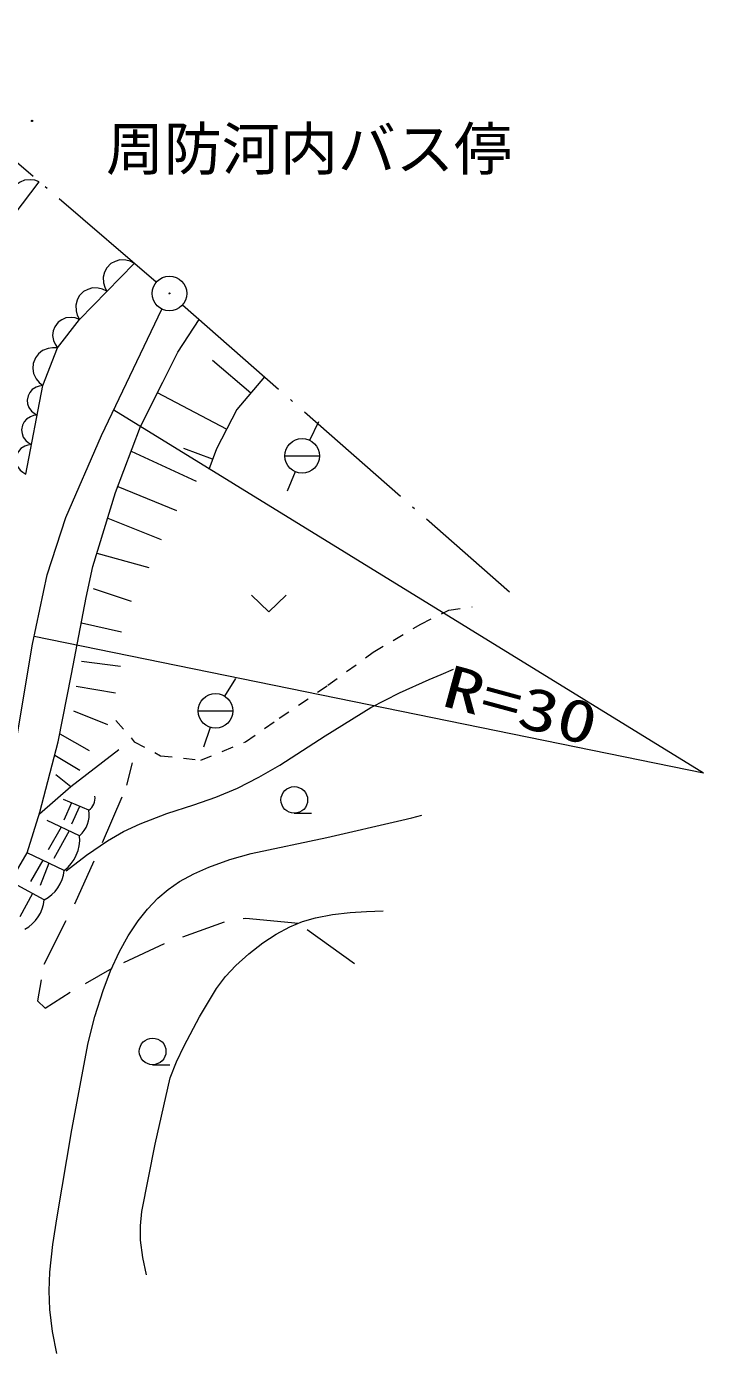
# Model space of a CAD drawing. Units: millimetres on the paper, with parts at other scales. Extents: x 40 to 680, y 20 to 380.
# Drawn here: x 527 to 556.2, y 277.2 to 334.4 of the extents above; entities that cross this region are included whole.
import ezdxf
from ezdxf.enums import TextEntityAlignment as Align

# ---------------------------------------------------------------- set-up
doc = ezdxf.new("R2010")
doc.units = ezdxf.units.MM
for name, pattern in [('USER1', [10, 7.868852, -0.983607, 0.163934, -0.983607]), ('USER3', [1, 0.5, -0.5]), ('USER4', [7.000001, 5.508197, -0.688525, 0.114754, -0.688525])]:
    doc.linetypes.add(name, pattern=pattern)
doc.layers.add('S-SUV', color=7, linetype='Continuous', lineweight=13)
doc.layers.add('S-SUV-LWCN', color=7, linetype='Continuous', lineweight=13)
doc.styles.add('ＭＳ ゴシック', font='')
doc.styles.get('ＭＳ ゴシック').set_extended_font_data('MS Gothic')

# ---------------------------------------------------------------- blocks, each defined once
blk = doc.blocks.new('BUHIN266')
at = {"color": 7, "linetype": 'Continuous', "lineweight": 13}
blk.add_lwpolyline([(0.508, 0.668), (0.316, 0.735), (0.125, 0.754), (-0.121, 0.735), (-0.313, 0.649), (-0.483, 0.53), (-0.64, 0.323), (-0.709, 0.128), (-0.741, -0.08), (-0.693, -0.322), (-0.621, -0.498), (-0.508, -0.668)], dxfattribs=at)
blk = doc.blocks.new('BUHIN269')
at = {"color": 7, "linetype": 'Continuous', "lineweight": 13}
blk.add_lwpolyline([(0.122, 0.636), (-0.034, 0.616), (-0.172, 0.564), (-0.336, 0.467), (-0.439, 0.341), (-0.515, 0.201), (-0.553, 0.004), (-0.534, -0.155), (-0.485, -0.309), (-0.368, -0.46), (-0.258, -0.557), (-0.122, -0.636)], dxfattribs=at)
blk = doc.blocks.new('BUHIN272')
at = {"color": 7, "linetype": 'Continuous', "lineweight": 13}
blk.add_lwpolyline([(0.593, 0.604), (0.41, 0.695), (0.221, 0.738), (-0.028, 0.751), (-0.231, 0.689), (-0.415, 0.592), (-0.599, 0.404), (-0.693, 0.218), (-0.751, 0.014), (-0.734, -0.234), (-0.684, -0.419), (-0.593, -0.604)], dxfattribs=at)
blk = doc.blocks.new('BUHIN324')
at = {"color": 7, "linetype": 'Continuous', "lineweight": 13}
for radius in [0.746, 0.0225]:
    blk.add_circle((0, 0), radius, dxfattribs=at)
blk = doc.blocks.new('BUHIN326')
at = {"color": 7, "linetype": 'Continuous', "lineweight": 13}
blk.add_line((0, -0.574), (0.746, -0.574), dxfattribs=at)
blk.add_circle((0, 0), 0.574, dxfattribs=at)
blk = doc.blocks.new('BUHIN331')
at = {"color": 7, "linetype": 'Continuous', "lineweight": 13}
blk.add_lwpolyline([(-0.75, 0.356), (0, -0.352), (0.75, 0.356)], dxfattribs=at)
blk = doc.blocks.new('BUHIN335')
at = {"color": 7, "linetype": 'Continuous', "lineweight": 13}
blk.add_line((-0.746, 0), (0.746, 0), dxfattribs=at)
blk.add_circle((0, 0), 0.746, dxfattribs=at)

msp = doc.modelspace()

# ---------------------------------------------------------------- linework, layer by layer
at = {"layer": 'S-SUV', "linetype": 'USER4'}
for p, q in [((532.632, 323.408), (519.789, 334.43)), ((533.765, 322.426), (547.871, 310.054))]:
    msp.add_line(p, q, dxfattribs=at)
at = {"layer": 'S-SUV'}
for p, q in [((525.554, 325.066), (527.586, 327.739)), ((529.317, 321.803), (531.688, 324.218)), ((528.373, 320.568), (529.317, 321.803)), ((533.569, 320.384), (534.487, 321.792)), ((527.743, 318.946), (528.373, 320.568)), ((532.922, 319.091), (533.569, 320.384)), ((536.711, 318.619), (535.054, 320.027)), ((537.307, 319.319), (536.116, 317.918)), ((527.012, 315.129), (527.743, 318.946)), ((531.948, 317.183), (532.922, 319.091)), ((535.671, 317.069), (532.687, 318.632)), ((530.799, 317.904), (556.235, 302.245)), ((536.116, 317.918), (535.226, 316.22)), ((530.878, 314.329), (531.948, 317.183)), ((539.255, 316.588), (539.649, 317.397)), ((531.548, 316.116), (534.349, 314.819)), ((535.065, 315.775), (533.82, 316.228)), ((535.226, 316.22), (534.903, 315.33)), ((538.632, 315.224), (538.278, 314.397)), ((529.899, 311.15), (530.878, 314.329)), ((530.978, 314.596), (533.505, 313.553)), ((530.539, 313.228), (532.842, 312.306)), ((530.075, 311.721), (532.319, 311.1)), ((529.617, 309.806), (529.899, 311.15)), ((529.907, 310.196), (531.555, 309.653)), ((528.973, 306.506), (529.617, 309.806)), ((529.403, 308.71), (531.133, 308.332)), ((527.374, 308.133), (556.235, 302.245)), ((529.405, 307.065), (531.093, 306.844)), ((528.409, 303.584), (528.973, 306.506)), ((535.591, 305.551), (536.071, 306.313)), ((529.183, 305.98), (530.872, 305.698)), ((529.063, 304.914), (530.53, 304.331)), ((528.477, 303.934), (529.746, 303.206)), ((534.954, 304.205), (534.67, 303.351)), ((527.618, 300.552), (528.409, 303.584)), ((528.258, 303.005), (529.344, 302.362)), ((528.943, 301.661), (531.016, 303.255)), ((528.306, 302.179), (528.943, 301.661)), ((531.594, 302.677), (531.355, 301.72)), ((527.596, 300.481), (528.943, 301.661)), ((529.73, 300.633), (528.636, 301.095)), ((531.155, 301.202), (530.298, 299.229)), ((527.067, 298.801), (527.618, 300.552)), ((528.984, 300.948), (528.645, 300.206)), ((529.331, 300.801), (528.975, 300.035)), ((529.329, 299.531), (527.923, 300.192)), ((528.526, 299.908), (527.972, 298.922)), ((528.882, 299.741), (528.217, 298.556)), ((526.089, 297.108), (527.067, 298.801)), ((528.668, 298.028), (527.067, 298.801)), ((527.738, 298.477), (527.214, 297.553)), ((528.003, 298.349), (527.63, 297.382)), ((529.942, 298.44), (529.103, 296.579)), ((527.806, 296.766), (526.639, 297.398)), ((527.294, 297.043), (526.754, 296.037)), ((528.736, 295.857), (527.788, 293.987)), ((536.386, 295.961), (536.496, 295.98)), ((536.496, 295.98), (538.763, 295.766)), ((533.774, 295.168), (535.579, 295.821)), ((539.137, 295.497), (541.179, 294.027)), ((531.24, 294.064), (532.989, 294.884)), ((529.582, 293.168), (530.737, 293.828)), ((527.67, 293.325), (527.509, 292.413)), ((527.509, 292.413), (527.847, 292.094)), ((527.847, 292.094), (528.923, 292.792))]:
    msp.add_line(p, q, dxfattribs=at)
at = {"layer": 'S-SUV', "linetype": 'USER1'}
for p, q in [((530.269, 316.799), (532.877, 322.244)), ((528.74, 313.262), (530.269, 316.799)), ((527.931, 310.787), (528.74, 313.262)), ((527.301, 307.789), (527.931, 310.787)), ((526.102, 300.654), (527.301, 307.789))]:
    msp.add_line(p, q, dxfattribs=at)
at = {"layer": 'S-SUV', "linetype": 'USER3'}
for p, q in [((544.045, 308.657), (545.252, 309.261)), ((545.252, 309.261), (546.266, 309.406)), ((541.993, 307.45), (544.045, 308.657)), ((540.038, 306.026), (541.993, 307.45)), ((537.938, 304.602), (540.038, 306.026)), ((530.89, 304.506), (531.686, 303.588)), ((536.49, 303.588), (537.938, 304.602)), ((531.686, 303.588), (532.821, 302.985)), ((534.559, 302.792), (536.49, 303.588)), ((532.821, 302.985), (534.559, 302.792))]:
    msp.add_line(p, q, dxfattribs=at)
at = {"layer": 'S-SUV'}
for points in [[(529.317, 321.803), (529.14, 321.865), (528.963, 321.883), (528.735, 321.867), (528.557, 321.787), (528.4, 321.678), (528.253, 321.486), (528.189, 321.306), (528.159, 321.113), (528.203, 320.889), (528.269, 320.726), (528.373, 320.568)], [(528.373, 320.568), (528.163, 320.58), (527.967, 320.544), (527.727, 320.455), (527.56, 320.314), (527.426, 320.147), (527.328, 319.896), (527.315, 319.681), (527.343, 319.465), (527.46, 319.238), (527.582, 319.083), (527.743, 318.946)]]:
    msp.add_lwpolyline(points, dxfattribs=at)
for radius in [0.0312, 0.025, 0.0187, 0.0125, 0.0062]:
    msp.add_circle((527.279, 330.363), radius, dxfattribs=at)
for centre, radius, start, end in [((529.297, 301.178), 0.696, 308.4988, 4.6438), ((528.496, 300.458), 1.246, 311.9444, 8.0894), ((527.59, 299.399), 1.744, 308.178, 4.323), ((527.054, 298.205), 1.624, 297.6124, 353.7574), ((526.202, 296.924), 1.612, 298.2374, 354.3824)]:
    msp.add_arc(centre, radius, start, end, dxfattribs=at)
at = {"layer": 'S-SUV-LWCN'}
for points in [[(528.753, 298.021), (529.623, 298.695), (530.526, 299.317), (531.22, 299.71), (531.944, 300.051), (533.086, 300.489), (534.254, 300.873), (535.205, 301.204), (536.134, 301.591), (537.062, 302.058), (537.964, 302.578), (539.918, 303.849), (541.895, 305.064), (543.132, 305.69), (544.408, 306.268), (544.924, 306.491), (545.449, 306.716)], [(528.343, 277.207), (528.161, 278.151), (528.039, 279.098), (528.012, 279.902), (528.045, 280.718), (528.175, 281.905), (528.366, 283.101), (528.999, 286.856), (529.691, 290.602), (529.986, 291.734), (530.341, 292.859), (530.668, 293.708), (531.055, 294.546), (531.427, 295.218), (531.855, 295.869), (532.255, 296.373), (532.697, 296.835), (533.146, 297.214), (533.639, 297.553), (534.253, 297.892), (534.908, 298.185), (535.804, 298.505), (536.722, 298.769), (539.985, 299.456), (543.231, 300.2), (543.657, 300.308), (544.092, 300.42)], [(532.22, 280.601), (532.06, 281.344), (531.959, 282.098), (531.955, 282.708), (532.012, 283.329), (532.594, 286.231), (533.231, 289.098), (533.501, 289.79), (533.833, 290.471), (534.506, 291.725), (535.232, 292.951), (535.627, 293.464), (536.07, 293.941), (536.628, 294.447), (537.228, 294.908), (537.801, 295.286), (538.399, 295.608), (538.939, 295.831), (539.507, 295.999), (540.239, 296.141), (540.998, 296.225), (541.709, 296.269), (542.424, 296.296)]]:
    msp.add_lwpolyline(points, dxfattribs=at)

# ---------------------------------------------------------------- block references
at = {"layer": 'S-SUV'}
for name, p in [('BUHIN266', (527.078, 327.071)), ('BUHIN272', (531.096, 323.614)), ('BUHIN324', (533.201, 322.92)), ('BUHIN272', (529.91, 322.407)), ('BUHIN269', (527.621, 318.31)), ('BUHIN269', (527.378, 317.038)), ('BUHIN335', (538.926, 315.914)), ('BUHIN269', (527.134, 315.765)), ('BUHIN331', (537.491, 309.548)), ('BUHIN335', (535.192, 304.917)), ('BUHIN326', (538.588, 301.077)), ('BUHIN326', (532.478, 290.234))]:
    msp.add_blockref(name, p, dxfattribs=at)

# ---------------------------------------------------------------- texts
at = {"layer": 'S-SUV', "style": 'ＭＳ ゴシック'}
msp.add_text('周防河内バス停', height=1.833, dxfattribs=at).set_placement((530.467, 327.692), align=Align.BOTTOM_LEFT)
at = {"layer": 'S-SUV', "style": 'ＭＳ ゴシック', "width": 1.35}
msp.add_text('R=30', height=1.833, rotation=344.8, dxfattribs=at).set_placement((544.721, 304.632), align=Align.BOTTOM_LEFT)

doc.saveas('drawing.dxf')
